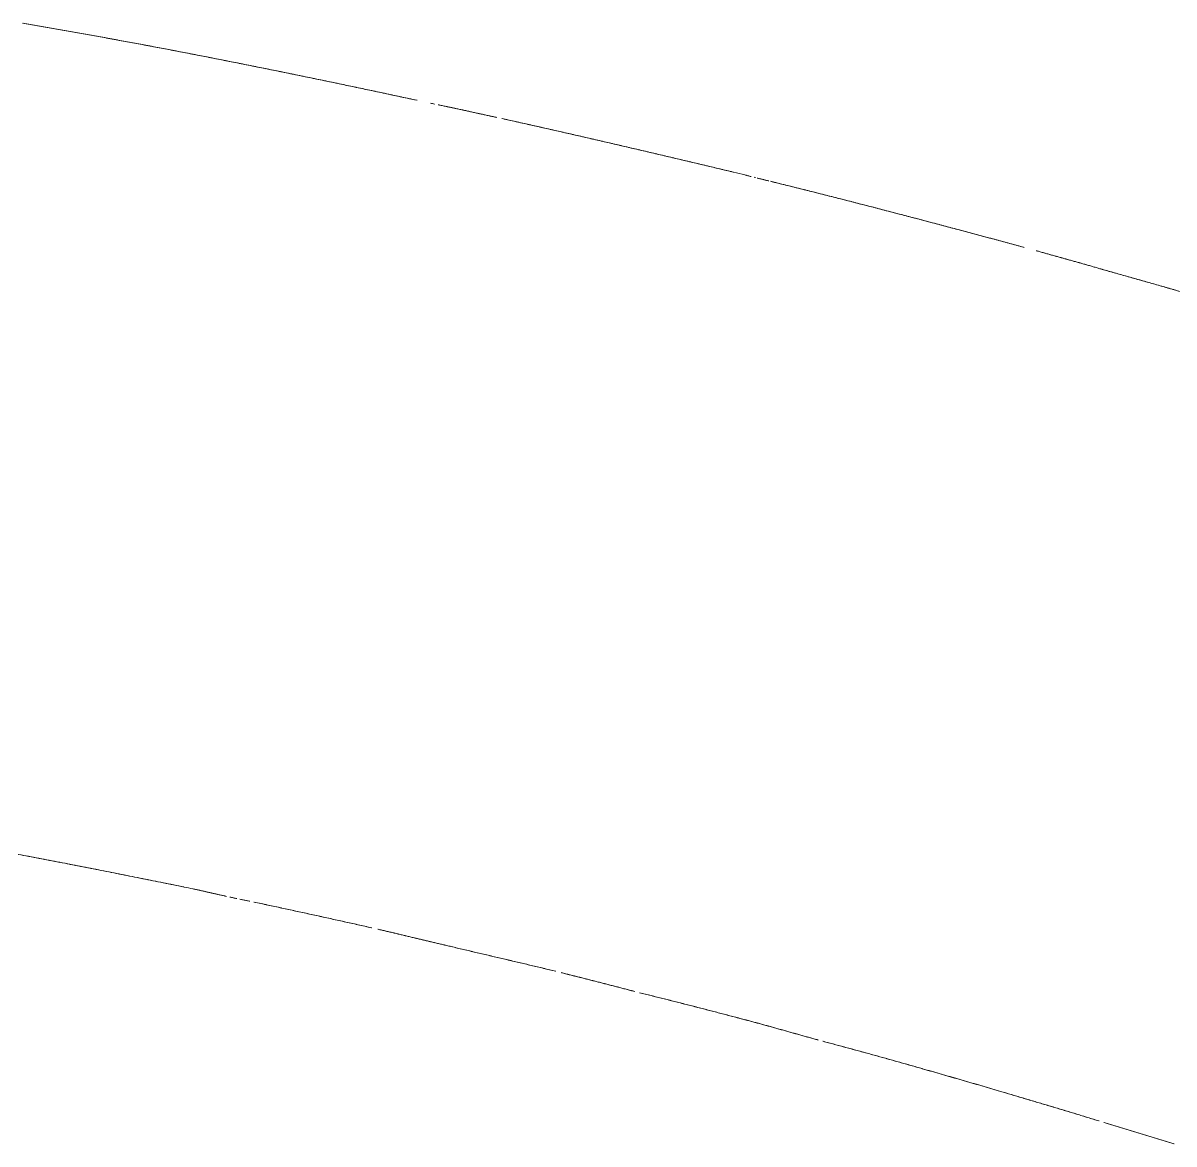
# Model space of a CAD drawing. Header units: millimetres. Extents: x 8533 to 164433, y 5768 to 115327.
# Drawn here: x 57081.4 to 57115.08, y 107816.83 to 107849.62 of the extents above; entities that cross this region are included whole.
import ezdxf

# ---------------------------------------------------------------- set-up
doc = ezdxf.new("R2010")
doc.units = ezdxf.units.MM
doc.header["$LTSCALE"] = 250
doc.layers.add('06_G-ENP_심볼', color=3, linetype='Continuous')
doc.layers.add('G-ENP', color=1, linetype='Continuous')

# ---------------------------------------------------------------- blocks, each defined once
blk = doc.blocks.new('zw$82BC')
at = {"layer": 'G-ENP', "color": 8, "lineweight": 0}
for centre, radius, start, end in [((16.53327, 89.46781), 3.70197, 80.07071, 80.15873), ((16.53357, 89.46956), 3.7002, 80.06738, 80.15545), ((16.54125, 89.51345), 3.65564, 79.98156, 80.07071), ((16.54155, 89.51513), 3.65394, 79.97819, 80.06738), ((16.549, 89.55732), 3.61109, 79.89129, 79.98156), ((16.54929, 89.55894), 3.60945, 79.88788, 79.97819), ((16.55653, 89.59951), 3.56824, 79.79992, 79.89129), ((16.5568, 89.60106), 3.56666, 79.79646, 79.88788), ((16.56382, 89.64007), 3.52703, 79.70745, 79.79991), ((16.56409, 89.64156), 3.52551, 79.70396, 79.79646), ((16.57091, 89.67907), 3.48739, 79.6139, 79.70745), ((16.57117, 89.6805), 3.48593, 79.61037, 79.70396), ((16.57778, 89.71656), 3.44927, 79.51929, 79.6139), ((16.57803, 89.71794), 3.44787, 79.51571, 79.61037), ((16.58445, 89.75261), 3.41261, 79.42362, 79.51929), ((16.58469, 89.75394), 3.41126, 79.42001, 79.51571), ((16.83421, 91.08518), 2.05684, 79.29082, 79.44955), ((16.83524, 91.09065), 2.05127, 79.28468, 79.4438), ((16.64247, 90.07893), 3.08119, 79.15905, 79.26456), ((16.64186, 90.07572), 3.08446, 79.15515, 79.26055), ((16.62587, 89.99223), 3.16947, 79.05637, 79.15906), ((16.62523, 89.98893), 3.17283, 79.05257, 79.15515), ((16.60858, 89.90283), 3.26052, 78.95645, 79.05638), ((16.60792, 89.89942), 3.26399, 78.95275, 79.05258), ((16.59057, 89.81056), 3.35453, 78.85924, 78.95646), ((16.58988, 89.80704), 3.35812, 78.85565, 78.95276), ((16.5718, 89.71523), 3.45169, 78.7647, 78.85925), ((16.57108, 89.71159), 3.4554, 78.7612, 78.85565), ((16.55222, 89.61664), 3.55221, 78.67278, 78.76471), ((16.55147, 89.61287), 3.55605, 78.66938, 78.76121), ((16.53177, 89.51456), 3.65632, 78.58343, 78.67278), ((16.53098, 89.51065), 3.6603, 78.58013, 78.66938), ((16.5104, 89.40873), 3.76428, 78.49662, 78.58344), ((16.50958, 89.40468), 3.76842, 78.49341, 78.58013), ((16.48804, 89.29888), 3.87639, 78.4123, 78.49662), ((16.48718, 89.29467), 3.88068, 78.40919, 78.49341), ((16.46463, 89.18468), 3.99296, 78.33044, 78.41231), ((16.46373, 89.18031), 3.99742, 78.32742, 78.40919), ((16.44008, 89.06581), 4.11434, 78.25101, 78.33045), ((16.43913, 89.06125), 4.119, 78.24807, 78.32742), ((16.4143, 88.94186), 4.24095, 78.17396, 78.25101), ((16.4133, 88.9371), 4.24581, 78.17112, 78.24808), ((16.38719, 88.81239), 4.37322, 78.09927, 78.17396), ((16.38614, 88.80742), 4.3783, 78.09652, 78.17112), ((16.35864, 88.67691), 4.51167, 78.02692, 78.09928), ((16.35754, 88.67171), 4.517, 78.02425, 78.09652), ((16.32852, 88.53488), 4.65687, 77.95686, 78.02692), ((16.32735, 88.52941), 4.66246, 77.95428, 78.02425), ((16.29668, 88.38564), 4.80946, 77.88909, 77.95687), ((16.29545, 88.37989), 4.81534, 77.88659, 77.95428), ((16.26296, 88.2285), 4.97018, 77.82357, 77.88909), ((16.26165, 88.22244), 4.97638, 77.82115, 77.88659), ((17.23021, 92.65317), 0.44109, 78.5398, 78.7306), ((17.22989, 92.65156), 0.44274, 78.533, 78.7231), ((17.20872, 92.54803), 0.54841, 78.2138, 78.3676), ((17.20821, 92.54559), 0.5509, 78.2084, 78.3615), ((17.19348, 92.475), 0.62301, 78.07831, 78.21381), ((17.19283, 92.47188), 0.6262, 78.07358, 78.2084), ((17.17342, 92.37997), 0.72013, 77.96102, 78.07832), ((17.17254, 92.37584), 0.72435, 77.95697, 78.07359), ((17.14592, 92.25102), 0.85199, 77.86183, 77.96103), ((17.14468, 92.24527), 0.85787, 77.85846, 77.95698), ((17.10605, 92.06564), 1.04161, 77.78067, 77.86184), ((17.1042, 92.05708), 1.05036, 77.77797, 77.85846), ((17.04328, 91.77582), 1.33814, 77.71748, 77.78067), ((17.04022, 91.76172), 1.35257, 77.71546, 77.77798), ((16.93042, 91.25744), 1.86867, 77.67224, 77.71749), ((16.92441, 91.22989), 1.89687, 77.67089, 77.71547), ((16.66888, 90.06068), 3.09368, 77.64491, 77.67224), ((16.6522, 89.98445), 3.17171, 77.64424, 77.67089), ((15.40788, 84.30381), 8.98703, 77.635508, 77.644911), ((15.25963, 83.62726), 9.67963, 77.635504, 77.644234), ((19.45034, 102.74445), 9.8915, 257.635505, 257.644044), ((19.29538, 102.03731), 9.16758, 257.635501, 257.644714), ((18.01476, 96.19104), 3.18269, 257.64404, 257.67056), ((17.99783, 96.11368), 3.1035, 257.64471, 257.6719), ((17.73928, 94.93071), 1.8926, 257.67055, 257.71511), ((17.73322, 94.90291), 1.86415, 257.6719, 257.71713), ((17.62259, 94.39483), 1.34417, 257.7151, 257.77777), ((17.61951, 94.38064), 1.32965, 257.71712, 257.78047), ((17.55825, 94.09782), 1.04027, 257.77776, 257.85864), ((17.5564, 94.08922), 1.03147, 257.78046, 257.86203), ((17.51759, 93.90881), 0.84693, 257.85862, 257.95783), ((17.51636, 93.90304), 0.84104, 257.86201, 257.96191), ((16.49652, 89.26259), 3.9102, 77.42584, 77.50124), ((16.49545, 89.25775), 3.91515, 77.42306, 77.49837), ((16.467, 89.13025), 4.04578, 77.35295, 77.42585), ((16.46586, 89.12514), 4.05102, 77.35026, 77.42306), ((16.43554, 88.99004), 4.18948, 77.28253, 77.35295), ((16.43432, 88.98462), 4.19504, 77.27993, 77.35026), ((16.40194, 88.84115), 4.34212, 77.21456, 77.28253), ((16.40063, 88.83538), 4.34803, 77.21206, 77.27993), ((16.36597, 88.68263), 4.50466, 77.14905, 77.21457), ((16.36457, 88.67648), 4.51097, 77.14663, 77.21206), ((16.32737, 88.51344), 4.6782, 77.08595, 77.14905), ((16.32587, 88.50686), 4.68495, 77.08363, 77.14664), ((16.28585, 88.33233), 4.86401, 77.02527, 77.08596), ((16.28423, 88.32528), 4.87124, 77.02304, 77.08363), ((16.24104, 88.13787), 5.06356, 76.96699, 77.02527), ((16.23929, 88.13029), 5.07134, 76.96484, 77.02304), ((16.19255, 87.9284), 5.27858, 76.91108, 76.96699), ((16.19066, 87.92022), 5.28697, 76.90903, 76.96485), ((16.1399, 87.70194), 5.51107, 76.85755, 76.91108), ((16.13784, 87.69308), 5.52017, 76.85559, 76.90903), ((16.08252, 87.45619), 5.76344, 76.806379, 76.857551), ((16.08027, 87.44655), 5.77333, 76.804504, 76.855588), ((16.01973, 87.18835), 6.03853, 76.757558, 76.80638), ((16.01726, 87.17783), 6.04934, 76.755771, 76.804505), ((15.95073, 86.89512), 6.33977, 76.711079, 76.757559), ((15.948, 86.88357), 6.35164, 76.70938, 76.755772), ((15.87452, 86.57246), 6.67131, 76.666934, 76.71108), ((15.8715, 86.55971), 6.68441, 76.665323, 76.709381), ((15.7899, 86.21543), 7.03823, 76.625118, 76.666935), ((15.78655, 86.20128), 7.05277, 76.623594, 76.665323), ((15.69539, 85.81793), 7.44682, 76.585624, 76.625119), ((15.69163, 85.80213), 7.46306, 76.584187, 76.623594), ((15.58911, 85.37232), 7.90493, 76.548449, 76.585625), ((15.58486, 85.35453), 7.92321, 76.547099, 76.584188), ((17.39611, 92.91766), 0.14624, 75.6447, 77.3384), ((17.47347, 93.21117), 0.1573, 254.8463, 255.0612), ((17.47628, 93.2217), 0.1682, 255.0691, 255.2684), ((17.4795, 93.23397), 0.18089, 255.2613, 255.4453), ((17.47964, 93.23451), 0.18144, 255.2685, 255.4519), ((17.48388, 93.25083), 0.19831, 255.452, 255.6187), ((17.50581, 93.3374), 0.28761, 255.8947, 256.0079), ((17.50624, 93.33912), 0.28938, 255.8993, 256.0118), ((17.54216, 93.48393), 0.43858, 256.1052, 256.179), ((17.57858, 93.63196), 0.59102, 256.17664, 256.2313), ((17.58053, 93.63992), 0.59922, 256.17906, 256.23297), ((17.66008, 93.96458), 0.93348, 256.23132, 256.2659), ((17.66504, 93.98485), 0.95436, 256.23299, 256.2668), ((17.9718, 95.24002), 2.24646, 256.2659, 256.28027), ((18.00157, 95.36188), 2.37191, 256.26681, 256.28041), ((16.13371, 87.71112), 5.50356, 76.2744, 76.28026), ((16.28312, 88.32295), 4.87376, 76.27378, 76.28041), ((17.14467, 91.8502), 1.2428, 76.24837, 76.27438), ((17.15296, 91.8841), 1.20791, 76.247, 76.27377), ((17.27259, 92.3729), 0.70468, 76.20235, 76.24834), ((17.27525, 92.38374), 0.69352, 76.20023, 76.24697), ((17.32262, 92.57663), 0.4949, 76.1366, 76.2023), ((17.63074, 93.81809), 0.78422, 256.05532, 256.15534), ((17.65743, 93.92593), 0.89532, 256.06203, 256.16175), ((16.68811, 89.99452), 3.15383, 76.04791, 76.1498), ((16.68742, 89.99174), 3.15669, 76.04414, 76.14593), ((16.66917, 89.91828), 3.23238, 75.94855, 76.04791), ((16.66843, 89.91534), 3.23542, 75.94487, 76.04414), ((16.64895, 89.83749), 3.31567, 75.85172, 75.94855), ((16.64816, 89.83436), 3.31889, 75.84814, 75.94487), ((16.62733, 89.75175), 3.40409, 75.75745, 75.85172), ((16.62649, 89.74843), 3.40751, 75.75397, 75.84814), ((16.60421, 89.66064), 3.49808, 75.66576, 75.75745), ((16.60331, 89.65711), 3.50173, 75.66237, 75.75397), ((16.57943, 89.56368), 3.59816, 75.57664, 75.66576), ((16.57846, 89.55992), 3.60205, 75.57335, 75.66236), ((16.55285, 89.46032), 3.70489, 75.49012, 75.57664), ((16.55181, 89.45631), 3.70903, 75.48693, 75.57335), ((16.52428, 89.34995), 3.81889, 75.40621, 75.49012), ((16.52317, 89.34566), 3.82332, 75.40311, 75.48692), ((16.49354, 89.23188), 3.94089, 75.32491, 75.40621), ((16.49234, 89.22729), 3.94564, 75.32191, 75.40311), ((16.4604, 89.10533), 4.07172, 75.24625, 75.32491), ((16.45911, 89.1004), 4.07681, 75.24335, 75.32191), ((16.4246, 88.96939), 4.21229, 75.17022, 75.24625), ((16.4232, 88.96409), 4.21777, 75.16742, 75.24335), ((16.38585, 88.82303), 4.3637, 75.09684, 75.17022), ((16.38433, 88.81732), 4.3696, 75.09414, 75.16742), ((16.34381, 88.66506), 4.52716, 75.02612, 75.09684), ((16.34216, 88.65889), 4.53355, 75.02352, 75.09414), ((16.29808, 88.4941), 4.70414, 74.95807, 75.02612), ((16.29629, 88.48741), 4.71106, 74.95556, 75.02352), ((16.24821, 88.30854), 4.89628, 74.89268, 74.95807), ((16.24626, 88.30126), 4.90381, 74.89028, 74.95556), ((16.19367, 88.10649), 5.10556, 74.82998, 74.89268), ((16.19152, 88.09856), 5.11377, 74.82768, 74.89028), ((16.13382, 87.88573), 5.33429, 74.76997, 74.82998), ((16.13146, 87.87705), 5.34328, 74.76777, 74.82768), ((17.75661, 93.79359), 0.79243, 254.12059, 254.22624), ((17.75796, 93.79834), 0.79738, 254.12487, 254.22986), ((17.79954, 93.94555), 0.95034, 254.22625, 254.31419), ((17.80149, 93.95249), 0.95755, 254.22987, 254.31715), ((17.86439, 94.1765), 1.19022, 254.31421, 254.38432), ((17.86748, 94.18752), 1.20167, 254.31716, 254.3866), ((17.974, 94.56865), 1.59741, 254.38433, 254.4365), ((17.97961, 94.58876), 1.61828, 254.38661, 254.43811), ((18.19971, 95.37906), 2.43867, 254.43651, 254.47064), ((18.21295, 95.42663), 2.48803, 254.43812, 254.47157), ((18.93677, 98.03151), 5.19161, 254.47065, 254.48666), ((18.99843, 98.25354), 5.42204, 254.47158, 254.48691), ((7.26233, 55.97285), 38.45725, 74.484507, 74.486667), ((9.73406, 64.87693), 29.21647, 74.484072, 74.486915), ((16.45996, 89.10365), 4.07344, 74.46413, 74.48451), ((16.49541, 89.23127), 3.94099, 74.46301, 74.48408), ((16.97566, 90.95868), 2.14806, 74.42551, 74.46413), ((16.98571, 90.99479), 2.11059, 74.42371, 74.46301), ((17.1609, 91.62329), 1.45812, 74.36864, 74.42551), ((17.16557, 91.64002), 1.44075, 74.36615, 74.42371), ((17.25638, 91.96456), 1.10374, 74.29351, 74.36863), ((17.25908, 91.97416), 1.09377, 74.29034, 74.36614), ((17.31472, 92.17199), 0.88827, 74.20018, 74.29351), ((17.31647, 92.1782), 0.88182, 74.19632, 74.29034), ((17.35411, 92.3112), 0.74359, 74.08867, 74.20017), ((17.35534, 92.31554), 0.73908, 74.08413, 74.19631), ((17.38254, 92.41094), 0.63988, 73.95906, 74.08866), ((17.38345, 92.41413), 0.63656, 73.95384, 74.08412), ((17.40477, 92.48823), 0.55946, 73.8055, 73.9538), ((17.4215, 92.54585), 0.49946, 73.6393, 73.8055), ((17.43501, 92.59186), 0.45151, 73.4553, 73.6393), ((17.59901, 93.14349), 0.12398, 253.3698, 254.3453), ((17.60093, 93.15015), 0.13092, 253.4244, 254.4036), ((16.77137, 90.17268), 2.95995, 74.34304, 74.43637), ((16.77066, 90.17013), 2.9626, 74.33958, 74.43282), ((16.75187, 90.10309), 3.03223, 74.25196, 74.34304), ((16.75112, 90.10041), 3.03501, 74.24859, 74.33958), ((16.73127, 90.03003), 3.10813, 74.16314, 74.25196), ((16.73047, 90.02722), 3.11105, 74.15985, 74.24859), ((16.70949, 89.95325), 3.18795, 74.07657, 74.16314), ((16.70864, 89.95029), 3.19102, 74.07337, 74.15985), ((16.68643, 89.87242), 3.272, 73.99226, 74.07657), ((16.68554, 89.8693), 3.27524, 73.98914, 74.07337), ((16.66199, 89.78723), 3.36063, 73.9102, 73.99226), ((16.66104, 89.78394), 3.36405, 73.90717, 73.98914), ((16.56029, 89.60504), 3.26036, 79.25329, 79.3214), ((16.55948, 89.60077), 3.2647, 79.25078, 79.3188), ((16.53807, 89.48802), 3.37947, 79.18754, 79.2533), ((16.53721, 89.48348), 3.38408, 79.18512, 79.25079), ((16.51433, 89.36367), 3.50606, 79.12412, 79.18754), ((16.5134, 89.35885), 3.51097, 79.12178, 79.18512), ((16.48888, 89.23123), 3.64092, 79.063, 79.12412), ((16.48789, 89.22609), 3.64616, 79.06075, 79.12178), ((16.46155, 89.0898), 3.78497, 79.00418, 79.063), ((16.46049, 89.08431), 3.79057, 79.00201, 79.06075), ((16.43212, 88.93835), 3.93925, 78.94763, 79.00418), ((16.43098, 88.93246), 3.94526, 78.94555, 79.00202), ((16.40035, 88.77569), 4.10499, 78.89334, 78.94763), ((16.39911, 88.76934), 4.11146, 78.89135, 78.94555), ((16.36594, 88.60041), 4.28362, 78.8413, 78.89334), ((16.36459, 88.59356), 4.2906, 78.83939, 78.89135), ((16.32856, 88.41087), 4.4768, 78.79149, 78.8413), ((16.32709, 88.40346), 4.48436, 78.78966, 78.83939), ((16.28779, 88.20516), 4.68652, 78.74389, 78.79149), ((16.28619, 88.19709), 4.69475, 78.74215, 78.78966), ((16.24317, 87.98094), 4.91513, 78.69851, 78.7439), ((16.24141, 87.97213), 4.92412, 78.69685, 78.74215), ((16.19411, 87.73546), 5.16547, 78.65532, 78.69851), ((16.19217, 87.72579), 5.17533, 78.65374, 78.69685), ((16.13992, 87.46537), 5.44094, 78.61432, 78.65532), ((16.13778, 87.4547), 5.45182, 78.61282, 78.65374), ((16.07975, 87.16657), 5.74574, 78.575495, 78.61432), ((16.07736, 87.15474), 5.75781, 78.57408, 78.612823), ((16.01254, 86.83401), 6.08503, 78.538842, 78.575496), ((16.00987, 86.82079), 6.09851, 78.537509, 78.574081), ((15.93699, 86.46135), 6.46527, 78.504353, 78.538843), ((15.93397, 86.44648), 6.48044, 78.5031, 78.537509), ((17.1782, 92.55686), 0.24467, 78.0387, 78.8249), ((17.12523, 92.32012), 0.48726, 77.5712, 77.7208), ((17.12447, 92.31664), 0.49081, 77.5662, 77.7147), ((17.10017, 92.20642), 0.60369, 77.45049, 77.57121), ((17.09899, 92.20108), 0.60915, 77.44652, 77.56616), ((17.05902, 92.02153), 0.7931, 77.35863, 77.45049), ((17.05696, 92.0123), 0.80256, 77.35575, 77.44652), ((16.9796, 91.66744), 1.15598, 77.29564, 77.35863), ((16.97517, 91.64773), 1.17619, 77.29384, 77.35575), ((16.7646, 90.71374), 2.13362, 77.26152, 77.29563), ((16.74918, 90.64543), 2.20365, 77.2608, 77.29383), ((14.14376, 79.12049), 14.01942, 77.256329, 77.261517), ((13.32467, 75.49801), 17.73335, 77.256697, 77.260799), ((17.91003, 95.77354), 3.05421, 257.25632, 257.28012), ((17.88055, 95.64305), 2.92043, 257.25669, 257.28158), ((17.54001, 94.13426), 1.37369, 257.28011, 257.33297), ((17.53388, 94.10707), 1.34582, 257.28156, 257.33552), ((17.43271, 93.65686), 0.88437, 257.33296, 257.41498), ((17.43015, 93.64543), 0.87267, 257.33551, 257.41863), ((17.38185, 93.42907), 0.65098, 257.41497, 257.52628), ((17.38046, 93.42281), 0.64457, 257.41861, 257.53103), ((17.33312, 93.20775), 0.42436, 257.667, 257.8373), ((17.31929, 93.14355), 0.35869, 257.8442, 258.0454), ((17.3024, 93.06312), 0.2765, 258.2673, 258.5275), ((17.29657, 93.03437), 0.24717, 258.5275, 258.8181), ((17.29192, 93.01086), 0.2232, 258.8181, 259.1393), ((15.96346, 86.77705), 6.15066, 77.889059, 77.913446), ((15.96564, 86.78723), 6.14025, 77.888123, 77.91255), ((16.01928, 87.03721), 5.88458, 77.863577, 77.889059), ((16.02129, 87.04654), 5.87503, 77.862599, 77.888123), ((16.07063, 87.27598), 5.64035, 77.837, 77.86358), ((16.07248, 87.28456), 5.63157, 77.83598, 77.8626), ((16.11802, 87.49589), 5.4154, 77.80932, 77.837), ((16.11973, 87.5038), 5.4073, 77.80826, 77.83598), ((16.16192, 87.69906), 5.20753, 77.78055, 77.80932), ((16.1635, 87.70639), 5.20004, 77.77945, 77.80826), ((16.20269, 87.88734), 5.01489, 77.75068, 77.78055), ((16.20417, 87.89413), 5.00794, 77.74954, 77.77945), ((16.24067, 88.06228), 4.83587, 77.71971, 77.75068), ((16.24205, 88.06861), 4.8294, 77.71852, 77.74954), ((16.27615, 88.22527), 4.66907, 77.68764, 77.71971), ((16.27744, 88.23117), 4.66303, 77.68641, 77.71852), ((16.30937, 88.37746), 4.5133, 77.65447, 77.68764), ((16.31057, 88.38297), 4.50765, 77.65321, 77.68641), ((16.34054, 88.51989), 4.3675, 77.62021, 77.65447), ((16.34167, 88.52506), 4.36221, 77.6189, 77.65321), ((16.36986, 88.65346), 4.23074, 77.58484, 77.62021), ((16.37093, 88.65831), 4.22578, 77.58349, 77.6189), ((16.39749, 88.77897), 4.10223, 77.54837, 77.58484), ((16.3985, 88.78353), 4.09755, 77.54698, 77.58349), ((16.42358, 88.89712), 3.98123, 77.5108, 77.54837), ((16.42453, 88.90142), 3.97683, 77.50937, 77.54698), ((16.44826, 89.00853), 3.86712, 77.47214, 77.5108), ((16.44916, 89.01259), 3.86296, 77.47066, 77.50937), ((16.47164, 89.11376), 3.75933, 77.43237, 77.47214), ((16.47249, 89.1176), 3.7554, 77.43085, 77.47066), ((16.49383, 89.2133), 3.65734, 77.3915, 77.43237), ((16.49464, 89.21693), 3.65362, 77.38994, 77.43085), ((16.51492, 89.30759), 3.56072, 77.34953, 77.3915), ((16.51569, 89.31104), 3.55719, 77.34793, 77.38994), ((17.04386, 91.69174), 1.11864, 76.84024, 76.91817), ((17.04266, 91.6866), 1.12391, 76.8375, 76.91507), ((17.00772, 91.53719), 1.27736, 76.77191, 76.84025), ((17.00617, 91.53057), 1.28416, 76.76953, 76.83751), ((16.96002, 91.33426), 1.48582, 76.7131, 76.77192), ((16.95793, 91.32539), 1.49493, 76.71107, 76.76954), ((16.8942, 91.05552), 1.77223, 76.66374, 76.7131), ((16.89124, 91.04301), 1.78508, 76.66207, 76.71108), ((16.79757, 90.64791), 2.19113, 76.62378, 76.66374), ((16.79306, 90.6289), 2.21067, 76.62246, 76.66207), ((16.64204, 89.99384), 2.86344, 76.59318, 76.62378), ((16.63433, 89.96148), 2.8967, 76.59222, 76.62247), ((16.35032, 88.76998), 4.12158, 76.57192, 76.59319), ((16.33432, 88.7029), 4.19054, 76.5713, 76.59222), ((15.60496, 85.64805), 7.33126, 76.55996, 76.571921), ((15.55374, 85.43365), 7.55169, 76.559692, 76.571304), ((9.66173, 60.77809), 32.90149, 76.557295, 76.559961), ((8.51041, 55.96083), 37.85443, 76.557376, 76.559693), ((20.38682, 105.64895), 13.23332, 256.557295, 256.563922), ((20.233, 105.00521), 12.57147, 256.557376, 256.564352), ((18.59111, 98.13235), 5.5052, 256.56392, 256.57985), ((18.56366, 98.01737), 5.38699, 256.56435, 256.58063), ((18.11924, 96.15474), 3.47208, 256.57984, 256.60509), ((18.10822, 96.10848), 3.42452, 256.58062, 256.60622), ((17.90163, 95.24095), 2.53273, 256.60508, 256.63967), ((17.89573, 95.21611), 2.5072, 256.60621, 256.64115), ((17.77644, 94.71383), 1.99095, 256.63966, 256.68363), ((17.77277, 94.69834), 1.97504, 256.64115, 256.68546), ((17.69514, 94.37035), 1.63798, 256.68362, 256.73701), ((17.69264, 94.35977), 1.62711, 256.68546, 256.7392), ((17.63813, 94.12845), 1.38945, 256.73701, 256.79988), ((17.63632, 94.12075), 1.38154, 256.73919, 256.80242), ((17.59595, 93.94862), 1.20474, 256.79987, 256.87229), ((17.59458, 93.94276), 1.19873, 256.80241, 256.87519), ((17.24998, 92.46331), 0.32033, 76.6263, 76.9371), ((17.72256, 94.44326), 1.71524, 256.56301, 256.64157), ((17.72478, 94.45257), 1.72481, 256.56618, 256.64429), ((17.79181, 94.73485), 2.01495, 256.64158, 256.70834), ((17.79489, 94.74788), 2.02833, 256.6443, 256.71062), ((17.89131, 95.15603), 2.44772, 256.70835, 256.76321), ((17.8959, 95.17551), 2.46772, 256.71062, 256.76504), ((18.04668, 95.81656), 3.12627, 256.76322, 256.80611), ((18.05423, 95.84872), 3.15931, 256.76505, 256.80749), ((18.32389, 96.99902), 4.34079, 256.80612, 256.83696), ((18.33859, 97.06183), 4.4053, 256.80749, 256.83789), ((18.96012, 99.71949), 7.13466, 256.836971, 256.855715), ((19.00046, 99.89213), 7.31196, 256.837894, 256.856183), ((21.94644, 112.50767), 20.2669, 256.85572, 256.862312), ((22.28949, 113.97712), 21.77587, 256.856188, 256.862322), ((11.92492, 69.57073), 23.82404, 76.856714, 76.862316), ((12.3347, 71.32602), 22.02156, 76.856266, 76.862326), ((15.64116, 85.48584), 7.48082, 76.838891, 76.856717), ((15.68396, 85.669), 7.29272, 76.837984, 76.856269), ((16.33542, 88.45488), 4.43169, 76.80882, 76.83889), ((16.35066, 88.51996), 4.36484, 76.80746, 76.83799), ((16.62862, 89.7058), 3.14686, 76.7665, 76.80882), ((16.63636, 89.73879), 3.11297, 76.76467, 76.80746), ((16.79058, 90.39454), 2.43934, 76.71192, 76.7665), ((16.79527, 90.4144), 2.41893, 76.70964, 76.76467), ((16.89343, 90.83003), 1.99186, 76.6451, 76.71192), ((16.89657, 90.84327), 1.97826, 76.64235, 76.70963), ((16.96462, 91.1299), 1.68366, 76.56606, 76.6451), ((16.96687, 91.13934), 1.67396, 76.56285, 76.64235), ((17.01688, 91.34868), 1.45872, 76.47482, 76.56605), ((17.01858, 91.35574), 1.45146, 76.47116, 76.56285), ((17.05692, 91.51514), 1.28752, 76.37143, 76.47481), ((17.05824, 91.52061), 1.28189, 76.36732, 76.47115), ((17.08861, 91.64586), 1.15301, 76.25595, 76.37143), ((17.08968, 91.65022), 1.14853, 76.25138, 76.36731), ((19.7601, 102.25401), 9.78637, 255.831561, 255.841317), ((19.82271, 102.50211), 10.04225, 255.832048, 255.841554), ((24.95221, 122.83543), 31.0126, 255.841325, 255.844394), ((25.63058, 125.52481), 33.78623, 255.841562, 255.844378), ((11.06076, 67.75755), 25.79008, 75.84072, 75.8444), ((11.46922, 69.37679), 24.12012, 75.84045, 75.844385), ((15.15998, 84.00603), 9.0325, 75.830244, 75.840725), ((15.2129, 84.21572), 8.81624, 75.829718, 75.840455), ((16.03629, 87.47689), 5.45273, 75.81293, 75.83025), ((16.05595, 87.55472), 5.37245, 75.81214, 75.82972), ((16.41773, 88.98575), 3.8964, 75.78874, 75.81293), ((16.42789, 89.02591), 3.85497, 75.78769, 75.81214), ((16.631, 89.8279), 3.02766, 75.75766, 75.78874), ((16.63719, 89.8523), 3.00248, 75.75635, 75.78769), ((16.76711, 90.36412), 2.47443, 75.71968, 75.75766), ((16.77126, 90.38047), 2.45757, 75.71812, 75.75635), ((16.86142, 90.73466), 2.09208, 75.67481, 75.71968), ((16.8644, 90.74634), 2.08003, 75.673, 75.71812), ((16.93056, 91.0054), 1.81266, 75.62308, 75.67481), ((16.93279, 91.01414), 1.80363, 75.621, 75.67299), ((16.98336, 91.21138), 1.60001, 75.56449, 75.62307), ((16.9851, 91.21815), 1.59302, 75.56216, 75.621), ((17.02495, 91.37296), 1.43316, 75.49911, 75.56449), ((17.02634, 91.37835), 1.4276, 75.49653, 75.56216), ((17.05852, 91.50277), 1.29908, 75.42698, 75.49911), ((17.05966, 91.50714), 1.29457, 75.42414, 75.49652), ((17.08616, 91.60906), 1.18926, 75.34817, 75.42697), ((17.0871, 91.61267), 1.18553, 75.34508, 75.42413), ((17.10926, 91.69744), 1.09791, 75.26274, 75.34816), ((17.11006, 91.70047), 1.09478, 75.25941, 75.34507), ((17.12884, 91.77188), 1.02094, 75.1708, 75.26273), ((17.12952, 91.77444), 1.01829, 75.16723, 75.2594), ((17.14562, 91.83524), 0.9554, 75.07244, 75.17079), ((17.1462, 91.83743), 0.95313, 75.06863, 75.16722), ((17.07275, 91.4426), 1.35388, 76.20397, 76.29767), ((17.07218, 91.44025), 1.35629, 76.20054, 76.29407), ((17.05667, 91.37709), 1.42133, 76.11471, 76.20397), ((17.05603, 91.3745), 1.424, 76.11145, 76.20054), ((17.03874, 91.30457), 1.49603, 76.02991, 76.11471), ((17.03803, 91.3017), 1.49899, 76.02681, 76.11145), ((17.01867, 91.22388), 1.57918, 75.94956, 76.02991), ((17.01787, 91.22068), 1.58248, 75.94663, 76.02681), ((16.99607, 91.13358), 1.67227, 75.87368, 75.94956), ((16.99517, 91.12998), 1.67598, 75.87091, 75.94663), ((16.97047, 91.03185), 1.77717, 75.80226, 75.87368), ((16.96944, 91.02778), 1.78137, 75.79967, 75.87091), ((16.94126, 90.91641), 1.89624, 75.73532, 75.80226), ((16.94009, 90.91178), 1.90103, 75.73289, 75.79967), ((16.90768, 90.78433), 2.03253, 75.67285, 75.73532), ((16.90632, 90.77901), 2.03802, 75.67059, 75.73289), ((16.86872, 90.63177), 2.18999, 75.61486, 75.67285), ((16.86713, 90.62558), 2.19638, 75.61277, 75.67059), ((16.82301, 90.45358), 2.37395, 75.56136, 75.61486), ((16.82115, 90.4463), 2.38146, 75.55943, 75.61277), ((16.76874, 90.24277), 2.59163, 75.51233, 75.56136), ((16.7665, 90.2341), 2.60058, 75.51057, 75.55943), ((16.70331, 89.98954), 2.85318, 75.46778, 75.51233), ((16.70059, 89.97904), 2.86402, 75.46619, 75.51057), ((16.623, 89.67972), 3.17323, 75.42771, 75.46778), ((16.61963, 89.66674), 3.18665, 75.42629, 75.46619), ((16.52221, 89.29204), 3.5738, 75.39212, 75.42771), ((16.51793, 89.27559), 3.59081, 75.39087, 75.42629), ((16.39216, 88.79303), 4.08948, 75.361, 75.39212), ((16.38654, 88.7715), 4.11173, 75.35992, 75.39087), ((16.21815, 88.12685), 4.77801, 75.33436, 75.361), ((16.21046, 88.09748), 4.80838, 75.33345, 75.35992), ((15.9737, 87.19279), 5.74353, 75.312187, 75.334361), ((15.96259, 87.15037), 5.78738, 75.311442, 75.333448), ((17.04161, 91.26467), 1.53394, 75.25676, 75.3341), ((17.07258, 91.38264), 1.41197, 75.2512, 75.33439), ((17.2859, 92.19389), 0.57315, 75.06631, 75.2338), ((17.28534, 92.19177), 0.57534, 75.06035, 75.22721), ((17.26936, 92.13184), 0.63736, 74.91561, 75.06632), ((17.26866, 92.12925), 0.64004, 74.91028, 75.06036), ((17.24865, 92.05502), 0.71693, 74.78159, 74.91562), ((17.24777, 92.05177), 0.72029, 74.77688, 74.91029), ((17.22205, 91.95722), 0.81828, 74.66414, 74.7816), ((17.2209, 91.95302), 0.82263, 74.66006, 74.77689), ((17.18667, 91.82821), 0.95205, 74.5632, 74.66415), ((17.18511, 91.82256), 0.95791, 74.55973, 74.66006), ((17.1374, 91.64981), 1.13713, 74.4787, 74.5632), ((17.13518, 91.64177), 1.14547, 74.47585, 74.55974), ((17.06421, 91.38627), 1.41064, 74.41062, 74.47871), ((17.06077, 91.3739), 1.42348, 74.40838, 74.47585), ((16.94427, 90.9564), 1.85694, 74.35892, 74.41062), ((16.93827, 90.9349), 1.87926, 74.3573, 74.40838), ((16.71223, 90.12759), 2.71761, 74.32363, 74.35892), ((16.69922, 90.08121), 2.76578, 74.32263, 74.3573), ((16.07443, 87.85496), 5.07804, 74.30476, 74.32363), ((16.02806, 87.68985), 5.24954, 74.30437, 74.32262), ((6.65747, 54.3424), 39.88854, 74.302354, 74.304753), ((2.90321, 40.98303), 53.7654, 74.302585, 74.304365), ((19.27878, 99.25121), 6.76013, 254.302346, 254.316481), ((19.20161, 98.97648), 6.47477, 254.302577, 254.317334), ((18.28985, 95.72908), 3.1018, 254.31647, 254.34722), ((18.27309, 95.66933), 3.03974, 254.31732, 254.3487), ((17.99401, 94.67327), 2.00533, 254.34721, 254.39469), ((17.9869, 94.64783), 1.97891, 254.34869, 254.3968), ((17.85185, 94.16429), 1.47687, 254.39468, 254.45902), ((17.84794, 94.15026), 1.4623, 254.39679, 254.46176), ((17.76841, 93.86423), 1.16542, 254.459, 254.54034), ((17.76594, 93.85534), 1.1562, 254.46174, 254.54373), ((17.7136, 93.66605), 0.9598, 254.54032, 254.63885), ((17.7119, 93.65991), 0.95343, 254.54371, 254.64288), ((16.31513, 88.45731), 4.43342, 74.99176, 75.01996), ((16.32193, 88.4827), 4.40714, 74.99062, 75.01898), ((16.4727, 89.04504), 3.82493, 74.95913, 74.99176), ((16.47779, 89.064), 3.80531, 74.95781, 74.99062), ((16.59268, 89.49153), 3.36261, 74.92205, 74.95913), ((16.59662, 89.5062), 3.34742, 74.92057, 74.95781), ((16.68703, 89.84174), 2.99991, 74.88053, 74.92205), ((16.69018, 89.85341), 2.98782, 74.87888, 74.92057), ((16.76312, 90.12339), 2.70816, 74.83458, 74.88053), ((16.76569, 90.13289), 2.69832, 74.83276, 74.87888), ((16.82576, 90.35449), 2.46872, 74.7842, 74.83457), ((16.8279, 90.36236), 2.46057, 74.78223, 74.83276), ((16.87819, 90.54724), 2.26897, 74.72943, 74.7842), ((16.87999, 90.55385), 2.26211, 74.72729, 74.78223), ((16.92268, 90.71022), 2.10003, 74.67027, 74.72943), ((16.92422, 90.71584), 2.09419, 74.66797, 74.72729), ((16.9609, 90.84961), 1.95549, 74.60676, 74.67027), ((16.96222, 90.85445), 1.95048, 74.60429, 74.66797), ((16.99404, 90.97), 1.83062, 74.53892, 74.60676), ((16.9952, 90.9742), 1.82627, 74.53629, 74.60429), ((17.02304, 91.07485), 1.72183, 74.46678, 74.53891), ((17.02406, 91.07852), 1.71802, 74.46399, 74.53628), ((17.04861, 91.16685), 1.62635, 74.39039, 74.46678), ((17.04951, 91.17008), 1.623, 74.38744, 74.46399), ((17.0713, 91.24807), 1.54202, 74.30979, 74.39039), ((17.0721, 91.25093), 1.53905, 74.30668, 74.38744), ((17.09156, 91.32017), 1.46713, 74.22502, 74.30979), ((17.09227, 91.32272), 1.46448, 74.22176, 74.30668), ((17.10973, 91.38449), 1.40029, 74.13614, 74.22502), ((17.11037, 91.38677), 1.39792, 74.13273, 74.22176), ((17.1261, 91.44212), 1.34038, 74.0432, 74.13614), ((17.12669, 91.44416), 1.33826, 74.03963, 74.13272), ((17.14092, 91.49393), 1.28649, 73.94626, 74.04319), ((17.14145, 91.49577), 1.28458, 73.94254, 74.03963), ((17.7294, 93.53596), 0.83864, 253.88943, 254.02795), ((17.72286, 93.5132), 0.81496, 253.89262, 254.03391), ((16.44982, 89.0516), 3.8247, 74.05904, 74.08449), ((16.45036, 89.05349), 3.82274, 74.05808, 74.08354), ((16.46385, 89.1007), 3.77364, 74.03328, 74.05904), ((16.46436, 89.1025), 3.77177, 74.0323, 74.05808), ((16.47723, 89.14747), 3.72499, 74.00721, 74.03328), ((16.47772, 89.14918), 3.72321, 74.00623, 74.0323), ((16.48999, 89.19199), 3.67868, 73.98086, 74.00721), ((16.49046, 89.19362), 3.67698, 73.97986, 74.00623), ((16.50215, 89.23435), 3.63461, 73.95421, 73.98085), ((16.50259, 89.23589), 3.633, 73.9532, 73.97986), ((16.51373, 89.27461), 3.59272, 73.92728, 73.95421), ((16.51415, 89.27608), 3.59119, 73.92626, 73.9532), ((16.52475, 89.31285), 3.55293, 73.90007, 73.92728), ((16.52515, 89.31424), 3.55147, 73.89905, 73.92626), ((16.53522, 89.34913), 3.51516, 73.8726, 73.90007), ((16.5356, 89.35045), 3.51378, 73.87156, 73.89905), ((16.54516, 89.38352), 3.47936, 73.84486, 73.8726), ((16.54553, 89.38478), 3.47805, 73.84382, 73.87156), ((16.5546, 89.41609), 3.44546, 73.81687, 73.84486), ((16.55494, 89.41727), 3.44422, 73.81582, 73.84382), ((16.56353, 89.44687), 3.4134, 73.78864, 73.81687), ((16.56386, 89.448), 3.41223, 73.78757, 73.81582), ((16.57198, 89.47594), 3.38313, 73.76016, 73.78864), ((16.57229, 89.477), 3.38203, 73.75909, 73.78757), ((16.57996, 89.50333), 3.3546, 73.73146, 73.76016), ((16.58025, 89.50433), 3.35356, 73.73037, 73.75909), ((16.58748, 89.5291), 3.32776, 73.70253, 73.73146), ((16.58775, 89.53003), 3.32679, 73.70144, 73.73037), ((16.59455, 89.55328), 3.30257, 73.67338, 73.70253), ((16.59481, 89.55416), 3.30165, 73.67228, 73.70144), ((16.60118, 89.57592), 3.27897, 73.64403, 73.67338), ((16.60142, 89.57674), 3.27812, 73.64293, 73.67228), ((16.60739, 89.59706), 3.25694, 73.61448, 73.64403), ((16.60761, 89.59782), 3.25615, 73.61337, 73.64293), ((17.40734, 92.31723), 0.42158, 73.3679, 73.6209), ((18.37155, 95.54376), 2.94594, 253.35945, 253.40153), ((18.37939, 95.57004), 2.97336, 253.36122, 253.40291), ((18.64869, 96.47349), 3.91609, 253.40154, 253.43312), ((18.66279, 96.52086), 3.96552, 253.40292, 253.4341), ((19.20973, 98.35944), 5.88372, 253.43313, 253.4541), ((19.24218, 98.46863), 5.99763, 253.43411, 253.454679), ((20.94637, 104.20505), 11.98185, 253.454108, 253.464385), ((21.08527, 104.67276), 12.46975, 253.454688, 253.464562), ((-54.68219, -150.5312), 253.74402, 73.4639071, 73.4643916), ((-21.79492, -39.76027), 138.19415, 73.4636789, 73.4645683), ((14.4456, 82.3016), 10.86594, 73.452616, 73.463912), ((14.55322, 82.66395), 10.48794, 73.451981, 73.463683), ((15.96325, 87.40957), 5.53727, 73.43048, 73.45262), ((15.99182, 87.50568), 5.43701, 73.42943, 73.45198), ((16.48384, 89.15926), 3.71178, 73.39748, 73.43048), ((16.4968, 89.20277), 3.66639, 73.39603, 73.42944), ((16.74687, 90.04142), 2.79124, 73.35362, 73.39748), ((16.75423, 90.06607), 2.76552, 73.35176, 73.39603), ((16.90549, 90.57194), 2.23752, 73.29892, 73.35361), ((16.91022, 90.58775), 2.22101, 73.29666, 73.35176), ((17.01152, 90.92533), 1.86856, 73.23343, 73.29892), ((17.01482, 90.9363), 1.85711, 73.23076, 73.29665), ((17.08734, 91.17701), 1.60571, 73.15719, 73.23342), ((17.08977, 91.18505), 1.59731, 73.15412, 73.23075), ((17.14423, 91.36491), 1.40939, 73.0703, 73.15718), ((17.14609, 91.37103), 1.40299, 73.06683, 73.15411), ((17.18844, 91.51017), 1.25755, 72.97283, 73.07028), ((17.18991, 91.51498), 1.25252, 72.96897, 73.06682), ((17.22377, 91.62551), 1.13692, 72.8649, 72.97281), ((17.22495, 91.62938), 1.13287, 72.86065, 72.96895), ((17.25261, 91.71906), 1.03902, 72.74665, 72.86489), ((17.25359, 91.72223), 1.03571, 72.74201, 72.86063), ((17.27658, 91.79624), 0.95821, 72.61821, 72.74663), ((17.2774, 91.79887), 0.95546, 72.61319, 72.74199), ((17.29753, 91.80018), 0.94834, 73.53351, 73.63543), ((17.29703, 91.79848), 0.95012, 73.52978, 73.63151), ((17.28333, 91.75213), 0.99845, 73.43674, 73.5335), ((17.28276, 91.75022), 1.00044, 73.43321, 73.52978), ((17.26729, 91.69821), 1.05471, 73.34517, 73.43674), ((17.26665, 91.69606), 1.05696, 73.34184, 73.43321), ((17.24908, 91.63732), 1.11826, 73.25882, 73.34517), ((17.24835, 91.63489), 1.12081, 73.25569, 73.34183), ((17.22826, 91.56811), 1.19054, 73.17773, 73.25882), ((17.22742, 91.56533), 1.19344, 73.17479, 73.25568), ((17.20428, 91.48881), 1.27338, 73.10192, 73.17773), ((17.20331, 91.48561), 1.27673, 73.09918, 73.17479), ((17.17643, 91.39713), 1.3692, 73.03141, 73.10192), ((17.1753, 91.39341), 1.37309, 73.02886, 73.09917), ((17.14375, 91.29003), 1.48118, 72.96622, 73.0314), ((17.14242, 91.28565), 1.48575, 72.96387, 73.02886), ((17.10495, 91.16337), 1.61365, 72.90636, 72.96621), ((17.10335, 91.15816), 1.61909, 72.90422, 72.96387), ((17.05822, 91.0114), 1.77264, 72.85186, 72.90636), ((17.05628, 91.00511), 1.77922, 72.84991, 72.90422), ((17.00097, 90.82587), 1.9668, 72.80271, 72.85185), ((16.99857, 90.81811), 1.97492, 72.80097, 72.84991), ((16.92935, 90.59448), 2.20902, 72.75893, 72.80271), ((16.92631, 90.58468), 2.21928, 72.75739, 72.80097), ((16.83737, 90.29809), 2.51935, 72.72052, 72.75893), ((16.83341, 90.28534), 2.5327, 72.71918, 72.75739), ((16.71516, 89.90522), 2.93079, 72.68747, 72.72052), ((16.70979, 89.88797), 2.94886, 72.68634, 72.71918), ((16.54524, 89.3601), 3.50178, 72.65979, 72.68747), ((16.53757, 89.3355), 3.52755, 72.65886, 72.68634), ((16.29347, 88.55374), 4.34654, 72.63747, 72.65979), ((16.28164, 88.51589), 4.38619, 72.63674, 72.65886)]:
    blk.add_arc(centre, radius, start, end, dxfattribs=at)

msp = doc.modelspace()

# ---------------------------------------------------------------- block references
at = {"layer": '06_G-ENP_심볼', "color": 0, "xscale": 79.36842069133647, "yscale": 79.36842069133647, "zscale": 79.36842069133647}
msp.add_blockref('zw$82BC', (55718.946, 100459.202, -0.324), dxfattribs=at)

doc.saveas('drawing.dxf')
